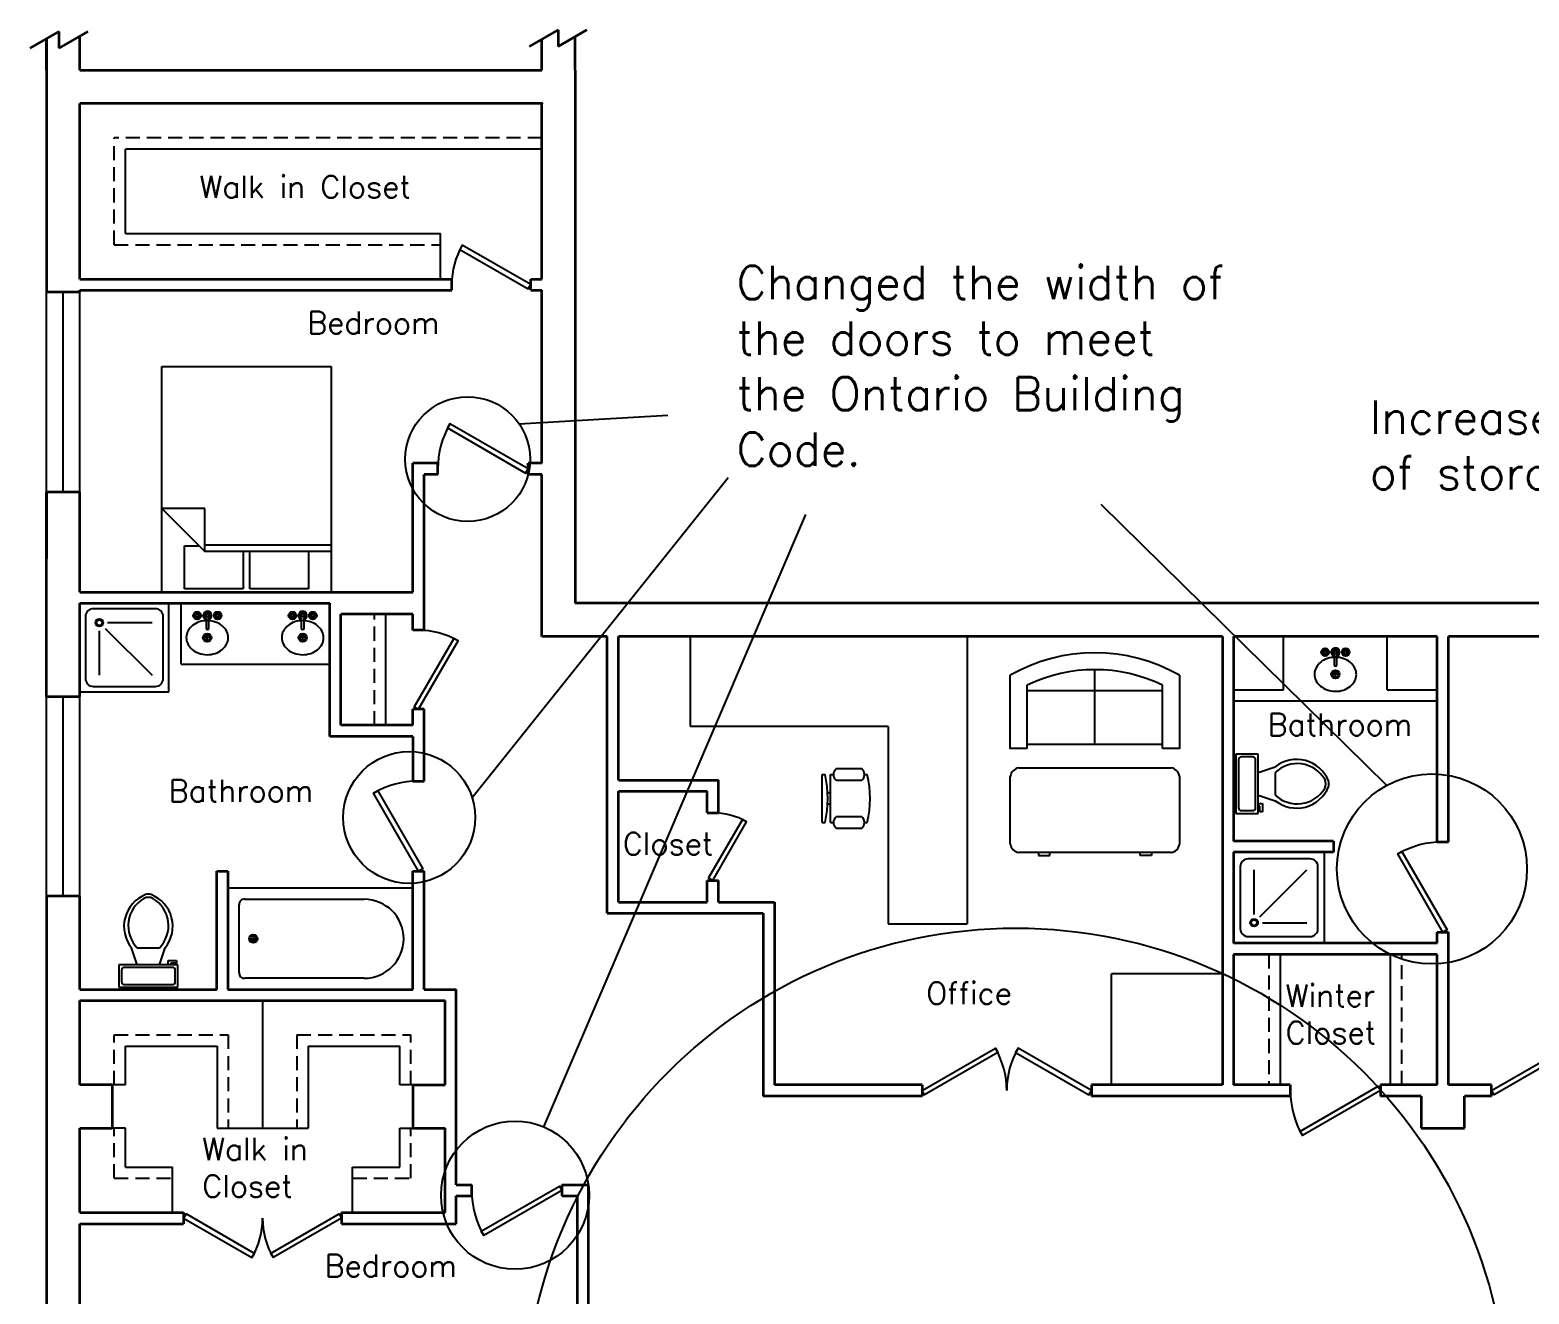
# Model space of a CAD drawing. Header units: millimetres. Extents: x -13274 to 77127, y -114744 to 1151.
# Drawn here: x 53266 to 66766, y -79109 to -67723 of the extents above; entities that cross this region are included whole.
import ezdxf

# ---------------------------------------------------------------- set-up
doc = ezdxf.new("R2010")
doc.units = ezdxf.units.MM
doc.header["$LTSCALE"] = 5
doc.linetypes.add('DASHEDX2', pattern=[38.1, 25.4, -12.7])
for name, color, linetype in [('Bathtub', 4, 'Continuous'), ('Bed', 4, 'Continuous'), ('CLoset', 1, 'Continuous'), ('Closet Hidden', 1, 'DASHEDX2'), ('Door', 1, 'Continuous'), ('Office', 4, 'Continuous'), ('Sink', 4, 'Continuous'), ('Storage', 1, 'Continuous'), ('text', 1, 'Continuous'), ('Toilet', 4, 'Continuous'), ('Windows', 1, 'Continuous')]:
    doc.layers.add(name, color=color, linetype=linetype)
doc.layers.add('Wall', color=7, linetype='Continuous', lineweight=35)
doc.styles.add('Roman', font='romans')

# ---------------------------------------------------------------- blocks, each defined once
blk = doc.blocks.new('Faucet - Bathroom top')
for p, q in [((-4.107, 0.125), (-4.375, 0.125)), ((-3.75, 0.4788), (-3.75, 0.75)), ((-3.5, 0.482), (-3.5, 0.75)), ((-3.1461, 0.125), (-2.875, 0.125)), ((3.143, 0.125), (2.875, 0.125)), ((3.5, 0.4788), (3.5, 0.75)), ((3.75, 0.482), (3.75, 0.75)), ((4.1039, 0.125), (4.375, 0.125)), ((-4.1039, -0.125), (-4.375, -0.125)), ((-3.75, -0.4821), (-3.75, -0.75)), ((-3.5, -0.4789), (-3.5, -0.75)), ((-3.143, -0.125), (-2.875, -0.125)), ((-0.5, -0.8639), (-0.5, -4.5)), ((0.5, -4.5), (0.5, -0.8631)), ((3.1461, -0.125), (2.875, -0.125)), ((3.5, -0.4821), (3.5, -0.75)), ((3.75, -0.4789), (3.75, -0.75)), ((4.107, -0.125), (4.375, -0.125))]:
    blk.add_line(p, q)
for centre, radius in [((-3.625, 0), 1.375), ((-4.625, 0), 0.2795), ((-3.625, 0), 0.5), ((-3.625, 1), 0.2795), ((-2.625, 0), 0.2795), ((0, 0), 0.5), ((3.625, 0), 1.375), ((2.625, 0), 0.2795), ((3.625, 0), 0.5), ((3.625, 1), 0.2795), ((4.625, 0), 0.2795), ((-3.625, -1), 0.2795), ((3.625, -1), 0.2795)]:
    blk.add_circle(centre, radius)
for centre, radius, start, end in [((-3.625, 0), 1, 105.2407, 164.2093), ((-3.625, 0), 1, 16.44125, 74.07887), ((0, 0), 1.5, 289.6514, 250.3603), ((0, 0), 1, 300.3431, 239.7554), ((3.625, 0), 1, 106.12, 164.0884), ((3.625, 0), 1, 16.23422, 73.90469), ((-3.625, 0), 1, 196.2342, 253.9047), ((-3.625, 0), 1, 286.12, 344.0884), ((0, -4.5), 0.5, 180, 0), ((3.625, 0), 1, 196.4413, 254.0789), ((3.625, 0), 1, 285.2407, 344.2093)]:
    blk.add_arc(centre, radius, start, end)
blk = doc.blocks.new('Desk - 30 x 60 in.')
at = {"linetype": 'Continuous'}
for p, q in [((-26.999995, 0), (26.999995, 0)), ((-29.999995, -27), (-29.999995, -3)), ((29.999995, -3), (29.999995, -27)), ((26.999995, -30), (-26.999995, -30)), ((-20.000005, -30), (-20.000005, -31)), ((-20.000005, -31), (-16.000005, -31)), ((-16.000005, -31), (-16.000005, -30)), ((15.999995, -31), (15.999995, -30)), ((19.999995, -31), (15.999995, -31)), ((19.999995, -30), (19.999995, -31))]:
    blk.add_line(p, q, dxfattribs=at)
for centre, start, end in [((-26.499995, -3.5), 98.1301, 171.8699), ((26.499995, -3.5), 8.130102, 81.8699), ((-26.499995, -26.5), 188.1301, 261.8699), ((26.499995, -26.5), 278.1301, 351.8699)]:
    blk.add_arc(centre, 3.535534, start, end, dxfattribs=at)
blk = doc.blocks.new('Sofa - Roundback Loveseat 5 ft.')
at = {"linetype": 'Continuous'}
for p, q in [((0, -32.44198), (0, -5.99998)), ((-24, -33.99998), (-24, -11.46958)), ((-23.9998, -13.38178), (23.99986, -13.38178)), ((24.00004, -33.99998), (24.00004, -11.46958)), ((-24, -32.44198), (24.00004, -32.44198))]:
    blk.add_line(p, q, dxfattribs=at)
for points in [[(-24, -33.99998), (-30, -33.99998), (-30, -7.99998)], [(30.00004, -7.99998), (30.00004, -33.99998), (24.00004, -33.99998)]]:
    blk.add_lwpolyline(points, dxfattribs=at)
for centre, radius, start, end in [((0, -60.24998), 60.24998, 60.13715, 119.8628), ((0, -61.38438), 55.38444, 64.32083, 115.6792)]:
    blk.add_arc(centre, radius, start, end, dxfattribs=at)
blk = doc.blocks.new('Chair - Desk')
at = {"linetype": 'Continuous'}
for p, q in [((-8.5, 0), (-8.5, -1)), ((-8.5, 0), (8.5, 0)), ((8.5, 0), (8.5, -1)), ((-10.5, -5), (-10.5, -14)), ((-8.5, -3), (-8.5, -4)), ((-8.5, -3), (8.5, -3)), ((-6.5, -14), (-6.5, -5)), ((-2, -3), (-2, -1.9355)), ((2, -1.9576), (2, -3)), ((6.5, -5), (6.5, -14)), ((8.5, -3), (8.5, -4)), ((10.5, -14), (10.5, -5)), ((-8.5, -15), (-8.5, -16)), ((8.5, -15), (8.5, -16))]:
    blk.add_line(p, q, dxfattribs=at)
for centre, radius, start, end in [((-8.5, -6.5), 2.5, 36.8699, 143.1301), ((0, 34.625), 36.625, 256.5803, 283.4197), ((8.5, -6.5), 2.5, 36.8699, 143.1301), ((-8.5, -12.5), 2.5, 216.8699, 323.1301), ((8.5, -12.5), 2.5, 216.8699, 323.1301), ((0, 19.625), 36.625, 256.5803, 283.4197)]:
    blk.add_arc(centre, radius, start, end, dxfattribs=at)

msp = doc.modelspace()

# ---------------------------------------------------------------- linework, layer by layer
at = {"layer": 'Bathtub', "linetype": 'Continuous'}
for p, q in [((54515.16, -73686.031), (54515.16, -72886.031)), ((53765.16, -73006.031), (53765.16, -73566.031)), ((54395.16, -72936.031), (53835.16, -72936.031)), ((54465.16, -73566.031), (54465.16, -73006.031)), ((53890.16, -73136.031), (53890.16, -73536.031)), ((53943.193, -73114.064), (54365.16, -73536.031)), ((53965.16, -73061.031), (54365.16, -73061.031)), ((53715.16, -73686.031), (54515.16, -73686.031)), ((53835.16, -73636.031), (54395.16, -73636.031)), ((64795.16, -75189.431), (64235.16, -75189.431)), ((64925.16, -75949.431), (64925.16, -75129.431)), ((64165.16, -75259.431), (64165.16, -75819.431)), ((64290.16, -75689.431), (64290.16, -75289.431)), ((64343.193, -75711.398), (64765.16, -75289.431)), ((64865.16, -75819.431), (64865.16, -75259.431)), ((64365.16, -75764.431), (64765.16, -75764.431)), ((64235.16, -75889.431), (64795.16, -75889.431))]:
    msp.add_line(p, q, dxfattribs=at)
at = {"layer": 'Bathtub'}
for p, q in [((55048.56, -75451.631), (56715.16, -75451.631)), ((55251.76, -75908.831), (55302.56, -75908.831)), ((55277.16, -75883.431), (55277.16, -75934.231))]:
    msp.add_line(p, q, dxfattribs=at)
for points in [[(55200.96, -75553.231), (56275.935, -75553.231)], [(55150.16, -76213.631), (55150.16, -75604.031)], [(56275.935, -76264.431), (55200.96, -76264.431)]]:
    msp.add_lwpolyline(points, dxfattribs=at)
for radius in [38.1, 25.4]:
    msp.add_circle((55277.16, -75908.831), radius, dxfattribs=at)
for centre, radius, start, end in [((55194.61, -75597.681), 44.901, 81.8699, 188.1301), ((56275.935, -75908.831), 355.6, 270, 90), ((55194.61, -76219.981), 44.901, 171.8699, 278.1301)]:
    msp.add_arc(centre, radius, start, end, dxfattribs=at)
at = {"layer": 'Bathtub', "linetype": 'Continuous'}
for centre, major_axis, start_param, end_param in [((53835.16, -73006.031), (49.497, 49.497), 0.785398163, 2.35619449), ((53890.16, -73061.031), (24.749, 24.749), 5.497787144, 11.780972451), ((53890.16, -73061.031), (17.678, 17.678), 5.497787144, 11.780972451), ((54395.16, -73006.031), (-49.497, 49.497), 3.926990817, 5.497787144), ((53835.16, -73566.031), (-49.497, 49.497), 0.785398163, 2.35619449), ((54395.16, -73566.031), (49.497, 49.497), 3.926990817, 5.497787144), ((64235.16, -75259.431), (-49.497, -49.497), 3.926990817, 5.497787144), ((64795.16, -75259.431), (-49.497, 49.497), 3.926990817, 5.497787144), ((64290.16, -75764.431), (-24.749, 24.749), 5.497787144, 11.780972451), ((64235.16, -75819.431), (-49.497, 49.497), 0.785398163, 2.35619449), ((64290.16, -75764.431), (-17.678, 17.678), 5.497787144, 11.780972451), ((64795.16, -75819.431), (-49.497, -49.497), 0.785398163, 2.35619449)]:
    msp.add_ellipse(centre, major_axis=major_axis, ratio=1, start_param=start_param, end_param=end_param, dxfattribs=at)
at = {"layer": 'Bed', "linetype": 'Continuous'}
for p, q in [((54453.16, -70754.03), (55977.16, -70754.03)), ((54453.16, -72786.031), (54453.16, -70754.03)), ((55977.16, -70754.03), (55977.16, -72786.031)), ((54453.16, -72034.191), (54839.24, -72420.271)), ((54839.24, -72034.191), (54453.16, -72034.191)), ((54839.24, -72420.271), (54839.24, -72034.191)), ((54839.24, -72359.311), (55977.16, -72359.311)), ((54656.36, -72369.471), (54788.456, -72369.471)), ((54656.36, -72755.551), (54656.36, -72369.471)), ((55977.16, -72420.271), (54839.24, -72420.271)), ((55184.68, -72420.271), (55184.68, -72755.551)), ((55245.641, -72755.551), (55245.641, -72420.271)), ((55773.96, -72420.271), (55773.96, -72755.551)), ((55184.68, -72755.551), (54656.36, -72755.551)), ((55773.96, -72755.551), (55245.641, -72755.551))]:
    msp.add_line(p, q, dxfattribs=at)
at = {"layer": 'CLoset'}
for p, q in [((54125.16, -69556.031), (54125.16, -68796.031)), ((57875.16, -68796.031), (54125.16, -68796.031)), ((54125.16, -69556.031), (56963.96, -69556.031)), ((56963.96, -69966.031), (56963.96, -69556.031)), ((56471.16, -73986.031), (56471.16, -72986.031)), ((64525.16, -76049.431), (64525.16, -77226.031)), ((65520.16, -77226.031), (65520.16, -76049.431)), ((55360.16, -76466.031), (55360.16, -77616.031)), ((54125.16, -77226.031), (54125.16, -76876.031)), ((54125.16, -76876.031), (54950.16, -76876.031)), ((54950.16, -76876.031), (54950.16, -77616.031)), ((55770.16, -76876.031), (56595.16, -76876.031)), ((55770.16, -76876.031), (55770.16, -77616.031)), ((56595.16, -77226.031), (56595.16, -76876.031)), ((54125.16, -77226.031), (54005.16, -77226.031)), ((54125.16, -77616.031), (54005.16, -77616.031)), ((54125.16, -77966.031), (54125.16, -77616.031)), ((54950.16, -77616.031), (55770.16, -77616.031)), ((56595.16, -77966.031), (56595.16, -77616.031)), ((56595.16, -77616.031), (56715.16, -77616.031)), ((54125.16, -77966.031), (54548.96, -77966.031)), ((54548.96, -78376.031), (54548.96, -77966.031)), ((56171.36, -77966.031), (56595.16, -77966.031)), ((56171.36, -78376.031), (56171.36, -77966.031))]:
    msp.add_line(p, q, dxfattribs=at)
at = {"layer": 'Closet Hidden'}
for p, q in [((54024.16, -69657.031), (54024.16, -68695.031)), ((57875.16, -68695.031), (54024.16, -68695.031)), ((54024.16, -69657.031), (56963.96, -69657.031)), ((56369.16, -73986.031), (56369.16, -72986.031)), ((64424.16, -76049.431), (64424.16, -77226.031)), ((65621.16, -77226.031), (65620.198, -76049.431)), ((54024.16, -77226.031), (54024.16, -76775.031)), ((54024.16, -76775.031), (55051.16, -76775.031)), ((55051.16, -76775.031), (55051.16, -77616.031)), ((55669.16, -76775.031), (56696.16, -76775.031)), ((55669.16, -76775.031), (55669.16, -77616.031)), ((56696.16, -77226.031), (56696.16, -76775.031)), ((56715.16, -77226.031), (56595.16, -77226.031)), ((54024.16, -78067.031), (54024.16, -77616.031)), ((56696.16, -78067.031), (56696.16, -77616.031)), ((54024.16, -78067.031), (54548.96, -78067.031)), ((56171.36, -78067.031), (56696.16, -78067.031))]:
    msp.add_line(p, q, dxfattribs=at)
at = {"layer": 'Door'}
for points in [[(57775.16, -70016.031), (57159.243, -69660.431), (57137.018, -69698.926), (57752.935, -70054.526)], [(57751.56, -71676.031), (57047.655, -71269.631), (57025.43, -71308.126), (57729.335, -71714.526)], [(56765.16, -73841.631), (57120.76, -73225.714), (57082.266, -73203.489), (56726.666, -73819.406)], [(56765.16, -75301.631), (56358.76, -74597.726), (56397.255, -74575.501), (56803.655, -75279.406)], [(59415.16, -75383.841), (59719.96, -74855.911), (59681.466, -74833.686), (59376.666, -75361.616)], [(65990.16, -75849.431), (65583.76, -75145.526), (65622.255, -75123.301), (66028.655, -75827.206)], [(61300.66, -77276.031), (61960.572, -76895.031), (61982.797, -76933.526), (61322.885, -77314.526)], [(62824.66, -77276.031), (62164.749, -76895.031), (62142.524, -76933.526), (62802.435, -77314.526)], [(66429.16, -77276.031), (67133.066, -76869.631), (67155.291, -76908.126), (66451.385, -77314.526)], [(65429.06, -77276.031), (64725.155, -77682.431), (64702.93, -77643.936), (65406.835, -77237.536)], [(58056.56, -78176.031), (57352.655, -78582.431), (57330.43, -78543.936), (58034.335, -78137.536)], [(54648.96, -78426.031), (55264.878, -78781.631), (55287.103, -78743.136), (54671.185, -78387.536)], [(56071.36, -78426.031), (55455.443, -78781.631), (55433.218, -78743.136), (56049.135, -78387.536)]]:
    msp.add_lwpolyline(points, close=True, dxfattribs=at)
for centre, radius, start, end in [((57775.16, -70016.031), 711.2, 150, 180), ((57751.56, -71676.031), 812.8, 150, 180), ((56765.16, -73841.631), 711.2, 60, 90), ((56765.16, -75301.631), 812.8, 90, 120), ((59415.16, -75383.841), 609.6, 60, 90), ((65990.16, -75849.431), 812.8, 90, 120), ((61300.66, -77276.031), 762, 0, 30), ((62824.66, -77276.031), 762, 150, 180), ((65429.06, -77276.031), 812.8, 180, 210), ((58056.56, -78176.031), 812.8, 180, 210), ((54648.96, -78426.031), 711.2, 330, 0), ((56071.36, -78426.031), 711.2, 180, 210)]:
    msp.add_arc(centre, radius, start, end, dxfattribs=at)
at = {"layer": 'Office'}
for p, q in [((59215.16, -73996.031), (59215.16, -73186.031)), ((61705.16, -73186.031), (61705.16, -75776.031)), ((60995.16, -73996.031), (59215.16, -73996.031)), ((60995.16, -73996.031), (60995.16, -75776.031)), ((60995.16, -75776.031), (61705.16, -75776.031))]:
    msp.add_line(p, q, dxfattribs=at)
at = {"layer": 'Sink'}
for p, q in [((54628.56, -73436.031), (54628.56, -72886.031)), ((54862.031, -73222.194), (54862.031, -73171.394)), ((55721.672, -73222.198), (55721.672, -73171.398)), ((54887.431, -73196.794), (54836.631, -73196.794)), ((55747.072, -73196.798), (55696.272, -73196.798)), ((54628.56, -73436.031), (55965.16, -73436.031)), ((65048.06, -73526.798), (64997.26, -73526.798)), ((65022.66, -73552.198), (65022.66, -73501.398)), ((64105.16, -73766.031), (65940.16, -73766.031))]:
    msp.add_line(p, q, dxfattribs=at)
at = {"layer": 'Sink', "linetype": 'Continuous'}
for points in [[(55050.51, -73198.902, 0.118282567), (55037.47, -73141.74, 0.10460746), (54996.518, -73089.86, 0.089717964), (54937.382, -73056.38, 0.081436083), (54863.745, -73043.459, 0.081436083), (54789.838, -73054.73, 0.089717964), (54729.968, -73086.879, 0.10460746), (54687.866, -73137.831, 0.118282567), (54673.551, -73194.686, 0.118282567), (54686.591, -73251.848, 0.10460746), (54727.543, -73303.728, 0.089717964), (54786.679, -73337.208, 0.081436083), (54860.316, -73350.129, 0.081436083), (54934.223, -73338.858, 0.089717964), (54994.093, -73306.709, 0.10460746), (55036.195, -73255.757, 0.118282567)], [(55910.151, -73198.906, 0.118282567), (55897.111, -73141.745, 0.10460746), (55856.159, -73089.865, 0.089717964), (55797.023, -73056.384, 0.081436083), (55723.386, -73043.463, 0.081436083), (55649.479, -73054.734, 0.089717964), (55589.609, -73086.884, 0.10460746), (55547.507, -73137.835, 0.118282567), (55533.192, -73194.69, 0.118282567), (55546.232, -73251.852, 0.10460746), (55587.184, -73303.732, 0.089717964), (55646.32, -73337.213, 0.081436083), (55719.957, -73350.133, 0.081436083), (55793.864, -73338.863, 0.089717964), (55853.734, -73306.713, 0.10460746), (55895.836, -73255.762, 0.118282567)], [(65211.14, -73528.906, 0.118282567), (65198.1, -73471.745, 0.10460746), (65157.148, -73419.865, 0.089717964), (65098.012, -73386.384, 0.081436083), (65024.375, -73373.463, 0.081436083), (64950.468, -73384.734, 0.089717964), (64890.598, -73416.884, 0.10460746), (64848.496, -73467.835, 0.118282567), (64834.181, -73524.69, 0.118282567), (64847.221, -73581.852, 0.10460746), (64888.173, -73633.732, 0.089717964), (64947.309, -73667.213, 0.081436083), (65020.946, -73680.133, 0.081436083), (65094.853, -73668.863, 0.089717964), (65154.723, -73636.713, 0.10460746), (65196.825, -73585.762, 0.118282567)]]:
    msp.add_lwpolyline(points, format="xyb", close=True, dxfattribs=at)
at = {"layer": 'Sink'}
for centre, radius in [((54862.031, -73196.794), 38.1), ((54862.031, -73196.794), 25.4), ((55721.672, -73196.798), 38.1), ((55721.672, -73196.798), 25.4), ((65022.66, -73526.798), 38.1), ((65022.66, -73526.798), 25.4)]:
    msp.add_circle(centre, radius, dxfattribs=at)
at = {"layer": 'Storage'}
for p, q in [((64555.16, -73666.031), (64555.16, -73186.031)), ((65490.16, -73666.031), (65490.16, -73186.031)), ((64105.16, -73666.031), (64555.16, -73666.031)), ((65490.16, -73666.031), (65940.16, -73666.031)), ((64005.16, -76226.031), (63005.16, -76226.031)), ((63005.16, -77226.031), (63005.16, -76226.031))]:
    msp.add_line(p, q, dxfattribs=at)
at = {"layer": 'text'}
for p, q in [((57670.594, -71269.866), (59009.845, -71193.675)), ((57248.361, -74637.713), (59554.483, -71754.228)), ((57893.144, -77604.021), (60253.004, -72086.133)), ((65484.513, -74527.436), (62912.712, -71998.505))]:
    msp.add_line(p, q, dxfattribs=at)
for centre, radius in [((57207.793, -71588.656), 561.972), ((56681.778, -74816.409), 594.096), ((65891.895, -75280.183), 855.913), ((62144.817, -80243.221), 4429.653), ((57634.566, -78218.967), 667.099)]:
    msp.add_circle(centre, radius, dxfattribs=at)
at = {"layer": 'Toilet'}
for p, q in [((64328.36, -74246.031), (64125.16, -74246.031)), ((64125.16, -74246.031), (64125.16, -74779.431)), ((64328.36, -74779.431), (64328.36, -74246.031)), ((64277.56, -74271.431), (64175.96, -74271.431)), ((64328.36, -74411.131), (64480.76, -74360.331)), ((64480.76, -74411.131), (64480.76, -74614.331)), ((64328.36, -74614.331), (64480.76, -74665.131)), ((64125.16, -74779.431), (64328.36, -74779.431)), ((64328.36, -74690.531), (64366.46, -74690.531)), ((64341.06, -74715.931), (64328.36, -74715.931)), ((64341.06, -74766.731), (64341.06, -74715.931)), ((64366.46, -74766.731), (64341.06, -74766.731)), ((64366.46, -74690.531), (64366.46, -74766.731)), ((54230.26, -76142.831), (54179.46, -75990.431)), ((54230.26, -75990.431), (54433.46, -75990.431)), ((54433.46, -76142.831), (54484.26, -75990.431)), ((54509.66, -76104.731), (54585.86, -76104.731)), ((54509.66, -76142.831), (54509.66, -76104.731)), ((54585.86, -76130.131), (54535.06, -76130.131)), ((54535.06, -76130.131), (54535.06, -76142.831)), ((54585.86, -76104.731), (54585.86, -76130.131)), ((54065.16, -76142.831), (54065.16, -76346.031)), ((54598.56, -76142.831), (54065.16, -76142.831)), ((54090.56, -76193.631), (54090.56, -76295.231)), ((54598.56, -76346.031), (54598.56, -76142.831)), ((54065.16, -76346.031), (54598.56, -76346.031))]:
    msp.add_line(p, q, dxfattribs=at)
for points in [[(64150.56, -74296.831), (64150.56, -74728.631)], [(64302.96, -74728.631), (64302.96, -74296.831)], [(64175.96, -74754.031), (64277.56, -74754.031)], [(54547.76, -76168.231), (54115.96, -76168.231)], [(54573.16, -76295.231), (54573.16, -76193.631)], [(54115.96, -76320.631), (54547.76, -76320.631)]]:
    msp.add_lwpolyline(points, dxfattribs=at)
for centre, radius, start, end in [((64172.785, -74293.656), 22.451, 81.8699, 188.1301), ((64280.735, -74293.656), 22.451, 351.8699, 98.1301), ((64673.304, -74602.127), 309.093, 22.0284333, 128.5307064), ((64679.322, -74619.408), 287.761, 31.0530066, 133.6320922), ((64833.223, -74512.731), 101.6, 335.7318247, 24.268174), ((64861.76, -74512.731), 101.6, 344.8605283, 15.1394708), ((64679.323, -74406.052), 287.761, 226.3677254, 328.9468239), ((64673.305, -74423.334), 309.093, 231.4691097, 337.9714347), ((64172.785, -74731.806), 22.451, 171.8699, 278.1301), ((64280.735, -74731.806), 22.451, 261.869898, 8.1301), ((54421.256, -75797.887), 309.093, 112.0284333, 218.5307064), ((54438.538, -75791.87), 287.761, 121.0530066, 223.6320922), ((54331.86, -75637.969), 101.6, 65.7318247, 114.268174), ((54331.86, -75609.432), 101.6, 74.8605283, 105.1394708), ((54242.463, -75797.887), 309.093, 321.4691097, 67.9714347), ((54225.181, -75791.869), 287.761, 316.3677254, 58.9468239), ((54112.785, -76190.456), 22.451, 81.8699, 188.1301), ((54550.935, -76190.456), 22.451, 351.869898, 98.1301), ((54112.785, -76298.406), 22.451, 171.8699, 278.1301), ((54550.935, -76298.406), 22.451, 261.8699, 8.1301)]:
    msp.add_arc(centre, radius, start, end, dxfattribs=at)
at = {"layer": 'Wall'}
for p, q in [((53525.529, -67735.571), (53265.721, -67885.571)), ((53525.529, -67735.571), (53525.529, -67885.571)), ((53785.336, -67735.571), (53525.529, -67885.571)), ((58021.97, -67722.728), (57762.162, -67872.728)), ((58021.97, -67722.728), (58021.97, -67872.728)), ((58281.777, -67722.728), (58021.97, -67872.728)), ((53415.16, -67799.292), (53415.16, -70086.031)), ((53415.16, -68086.031), (53415.16, -67799.292)), ((53715.16, -68086.031), (53715.16, -67786.031)), ((57875.16, -68086.031), (57875.16, -67807.488)), ((58175.16, -68086.031), (58175.16, -67786.031)), ((53715.16, -68086.031), (57875.16, -68086.031)), ((58175.16, -68086.031), (58175.16, -72886.031)), ((53715.16, -69966.031), (53715.16, -68386.031)), ((57875.16, -68386.031), (53715.16, -68386.031)), ((57875.16, -69966.031), (57875.16, -68386.031)), ((53715.16, -69966.031), (57063.96, -69966.031)), ((53715.16, -70086.031), (53715.16, -70066.031)), ((53715.16, -70066.031), (57063.96, -70066.031)), ((57063.96, -70066.031), (57063.96, -69966.031)), ((57775.16, -70066.031), (57775.16, -69966.031)), ((57775.16, -69966.031), (57875.16, -69966.031)), ((57775.16, -70066.031), (57875.16, -70066.031)), ((57875.16, -71626.031), (57875.16, -70066.031)), ((53715.16, -70086.031), (53415.16, -70086.031)), ((56715.16, -72786.031), (56715.16, -71626.031)), ((56938.76, -71626.031), (56715.16, -71626.031)), ((56938.76, -71726.031), (56938.76, -71626.031)), ((57751.56, -71726.031), (57751.56, -71626.031)), ((57875.16, -71626.031), (57751.56, -71626.031)), ((56815.16, -73130.431), (56815.16, -71726.031)), ((56938.76, -71726.031), (56815.16, -71726.031)), ((57875.16, -71726.031), (57751.56, -71726.031)), ((57875.16, -73186.031), (57875.16, -71726.031)), ((53415.16, -71886.031), (53415.16, -72486.492)), ((53715.16, -71886.031), (53415.16, -71886.031)), ((53415.16, -73726.031), (53415.16, -71886.031)), ((53715.16, -72786.031), (53715.16, -71886.031)), ((53415.16, -72886.031), (53415.16, -72586.031)), ((53715.16, -72786.031), (56715.16, -72786.031)), ((53715.16, -72886.031), (55965.16, -72886.031)), ((53715.16, -73726.031), (53715.16, -72886.031)), ((55965.16, -74086.031), (55965.16, -72886.031)), ((70295.16, -72886.031), (58175.16, -72886.031)), ((56065.16, -73986.031), (56065.16, -72986.031)), ((56715.16, -72986.031), (56065.16, -72986.031)), ((56715.16, -73130.431), (56715.16, -72986.031)), ((56815.16, -73130.431), (56715.16, -73130.431)), ((58465.16, -73186.031), (57875.16, -73186.031)), ((58465.16, -75679.041), (58465.16, -73186.031)), ((64005.16, -73186.031), (58565.16, -73186.031)), ((58565.16, -74479.041), (58565.16, -73186.031)), ((64005.16, -73186.031), (64005.16, -77226.031)), ((65940.16, -73186.031), (64105.16, -73186.031)), ((64105.16, -73186.031), (64105.16, -75029.431)), ((65940.16, -75036.631), (65940.16, -73186.031)), ((67485.16, -73186.031), (66040.16, -73186.031)), ((66040.16, -75036.631), (66040.16, -73186.031)), ((53415.16, -73726.031), (53715.16, -73726.031)), ((56715.16, -73986.031), (56715.16, -73841.631)), ((56815.16, -73841.631), (56715.16, -73841.631)), ((56815.16, -74488.831), (56815.16, -73841.631)), ((56715.16, -74086.031), (55965.16, -74086.031)), ((56715.16, -73986.031), (56065.16, -73986.031)), ((56715.16, -74086.031), (56715.16, -74488.831)), ((56715.16, -74488.831), (56815.16, -74488.831)), ((58565.16, -74479.041), (59465.16, -74479.041)), ((59465.16, -74774.241), (59465.16, -74479.041)), ((58565.16, -75579.041), (58565.16, -74579.041)), ((58565.16, -74579.041), (59365.16, -74579.041)), ((59365.16, -74774.241), (59365.16, -74579.041)), ((59365.16, -74774.241), (59465.16, -74774.241)), ((65005.16, -75029.431), (65005.16, -75129.431)), ((65940.16, -75036.631), (66040.16, -75036.631)), ((64105.16, -75129.431), (64105.16, -75949.431)), ((54948.56, -76366.031), (54948.56, -75301.631)), ((54948.56, -75301.631), (55048.56, -75301.631)), ((55048.56, -75301.631), (55048.56, -76366.031)), ((56715.16, -76366.031), (56715.16, -75301.631)), ((56715.16, -75301.631), (56815.16, -75301.631)), ((56815.16, -76366.031), (56815.16, -75301.631)), ((59365.16, -75579.041), (59365.16, -75383.841)), ((59365.16, -75383.841), (59465.16, -75383.841)), ((59465.16, -75579.041), (59465.16, -75383.841)), ((53715.16, -75526.031), (53415.16, -75526.031)), ((53415.16, -75526.031), (53415.16, -79316.031)), ((53715.16, -76366.031), (53715.16, -75526.031)), ((58565.16, -75579.041), (59365.16, -75579.041)), ((59465.16, -75579.041), (59970.16, -75579.041)), ((59970.16, -75579.041), (59970.16, -77226.031)), ((58465.16, -75679.041), (59870.16, -75679.041)), ((59870.16, -75679.041), (59870.16, -77326.031)), ((65940.16, -75949.431), (65940.16, -75849.431)), ((65940.16, -75849.431), (66040.16, -75849.431)), ((66040.16, -77226.031), (66040.16, -75849.431)), ((65940.16, -75949.431), (64105.16, -75949.431)), ((64105.16, -76049.431), (64105.16, -77226.031)), ((65940.16, -76049.431), (64105.16, -76049.431)), ((65940.16, -77226.031), (65940.16, -76049.431)), ((53715.16, -76366.031), (54948.56, -76366.031)), ((55048.56, -76366.031), (56715.16, -76366.031)), ((56815.16, -76366.031), (57105.16, -76366.031)), ((57105.16, -78126.031), (57105.16, -76366.031)), ((53715.16, -77226.031), (53715.16, -76466.031)), ((53715.16, -76466.031), (57005.16, -76466.031)), ((57005.16, -77226.031), (57005.16, -76466.031)), ((54005.16, -77226.031), (53715.16, -77226.031)), ((54005.16, -77226.031), (54005.16, -77616.031)), ((56715.16, -77226.031), (56715.16, -77616.031)), ((56715.16, -77226.031), (57005.16, -77226.031)), ((61300.66, -77326.031), (59870.16, -77326.031)), ((61300.66, -77226.031), (59970.16, -77226.031)), ((61300.66, -77226.031), (61300.66, -77326.031)), ((64005.16, -77226.031), (62824.66, -77226.031)), ((62824.66, -77226.031), (62824.66, -77326.031)), ((64616.26, -77326.031), (62824.66, -77326.031)), ((64616.26, -77226.031), (64105.16, -77226.031)), ((64616.26, -77226.031), (64616.26, -77326.031)), ((65940.16, -77226.031), (65429.06, -77226.031)), ((65429.06, -77226.031), (65429.06, -77326.031)), ((65795.16, -77326.031), (65429.06, -77326.031)), ((65795.16, -77326.031), (65795.16, -77616.031)), ((66429.16, -77226.031), (66040.16, -77226.031)), ((66185.16, -77616.031), (66185.16, -77326.031)), ((66335.16, -77326.031), (66185.16, -77326.031)), ((66429.16, -77326.031), (66185.16, -77326.031)), ((66429.16, -77226.031), (66400.16, -77226.031)), ((66429.16, -77326.031), (66429.16, -77226.031)), ((66501.528, -77226.031), (66500.16, -77226.031)), ((53715.16, -78376.031), (53715.16, -77616.031)), ((53715.16, -77616.031), (54005.16, -77616.031)), ((56715.16, -77616.031), (57005.16, -77616.031)), ((57005.16, -78376.031), (57005.16, -77616.031)), ((65795.16, -77616.031), (66185.16, -77616.031)), ((57105.16, -78126.031), (57243.76, -78126.031)), ((57243.76, -78226.031), (57243.76, -78126.031)), ((58056.56, -78126.031), (58295.16, -78126.031)), ((58056.56, -78126.031), (58056.56, -78226.031)), ((58295.16, -79286.031), (58295.16, -78126.031)), ((57105.16, -78226.031), (57243.76, -78226.031)), ((57105.16, -78476.031), (57105.16, -78226.031)), ((58056.56, -78226.031), (58195.16, -78226.031)), ((58195.16, -78226.031), (58195.16, -81296.031)), ((53715.16, -78376.031), (54648.96, -78376.031)), ((54648.96, -78376.031), (54648.96, -78476.031)), ((56071.36, -78376.031), (57005.16, -78376.031)), ((56071.36, -78376.031), (56071.36, -78476.031)), ((53715.16, -79316.031), (53715.16, -78476.031)), ((53715.16, -78476.031), (54648.96, -78476.031)), ((56071.36, -78476.031), (57105.16, -78476.031))]:
    msp.add_line(p, q, dxfattribs=at)
at = {"layer": 'Wall', "linetype": 'Continuous'}
for p, q in [((65005.16, -75029.431), (64105.16, -75029.431)), ((65005.16, -75129.431), (64105.16, -75129.431))]:
    msp.add_line(p, q, dxfattribs=at)
at = {"layer": 'Wall'}
msp.add_point((57875.16, -68386.031), dxfattribs=at)
at = {"layer": 'Windows'}
for p, q in [((53415.16, -71886.031), (53415.16, -70086.031)), ((53565.16, -71886.031), (53565.16, -70086.031)), ((53715.16, -71886.031), (53715.16, -70086.031)), ((53415.16, -75526.031), (53415.16, -73726.031)), ((53565.16, -75526.031), (53565.16, -73726.031)), ((53715.16, -75526.031), (53715.16, -73726.031))]:
    msp.add_line(p, q, dxfattribs=at)

# ---------------------------------------------------------------- block references
at = {"layer": 'Office', "xscale": 25.4, "yscale": 25.4, "zscale": 25.4}
for name, p in [('Sofa - Roundback Loveseat 5 ft.', (62856.851, -73332.832)), ('Desk - 30 x 60 in.', (62856.852, -74370.231))]:
    msp.add_blockref(name, p, dxfattribs=at)
at = {"layer": 'Office', "xscale": 25.4, "yscale": 25.4, "zscale": 25.4, "rotation": 90}
msp.add_blockref('Chair - Desk', (60400.471, -74645.803), dxfattribs=at)
at = {"layer": 'Sink', "xscale": 25.4, "yscale": 25.4, "zscale": 25.4}
for p in [(54863.745, -72997.579), (55721.672, -72997.579), (65022.66, -73327.579)]:
    msp.add_blockref('Faucet - Bathroom top', p, dxfattribs=at)

# ---------------------------------------------------------------- texts
at = {"layer": 'text', "attachment_point": 1, "style": 'Roman'}
for s, width, insert, char_height in [('{\\H0.66667x;Walk in Closet}  ', 3697.34792, (54793.17, -69035.238), 300), ('{\\H0.66667x;Walk in Closet}  ', 3697.34792, (54793.17, -69035.238), 300), ('Changed the width of the doors to meet the Ontario Building Code.', 4812.66796, (59630.032, -69848.789), 300), ('Bedroom  ', 1947.95209, (55763.154, -70260.183), 200), ('Bedroom  ', 1947.95209, (55763.154, -70260.183), 200), ('Increased the area of storage.', 4812.66796, (65331.784, -71060.902), 300), ('Bathroom', 3697.34792, (64412.025, -73879.837), 200), ('Bathroom', 3697.34792, (64412.025, -73879.837), 200), ('Bathroom  ', 1947.95209, (54515.179, -74475.955), 200), ('Bathroom  ', 1947.95209, (54515.179, -74475.955), 200), ('Closet  ', 1947.95209, (58605.309, -74952.977), 200), ('Closet  ', 1947.95209, (58605.309, -74952.977), 200), ('Office  ', 1947.95209, (61337.562, -76299.644), 200), ('Office  ', 1947.95209, (61337.562, -76299.644), 200), ('{\\H0.66667x;Winter \\PCloset  }  ', 3697.34792, (64575.182, -76321.278), 300), ('{\\H0.66667x;Winter \\PCloset  }  ', 3697.34792, (64575.182, -76321.278), 300), ('{\\H0.66667x;Walk in \\PCloset}  ', 1616.9876, (54817.333, -77703.716), 300), ('{\\H0.66667x;Walk in \\PCloset}  ', 1616.9876, (54817.333, -77703.716), 300), ('Bedroom  ', 1947.95209, (55919.635, -78754.553), 200), ('Bedroom  ', 1947.95209, (55919.635, -78754.553), 200)]:
    msp.add_mtext_dynamic_manual_height_columns(s, width=width, gutter_width=50, heights=[0], dxfattribs=dict(at, insert=insert, char_height=char_height))

doc.saveas('drawing.dxf')
